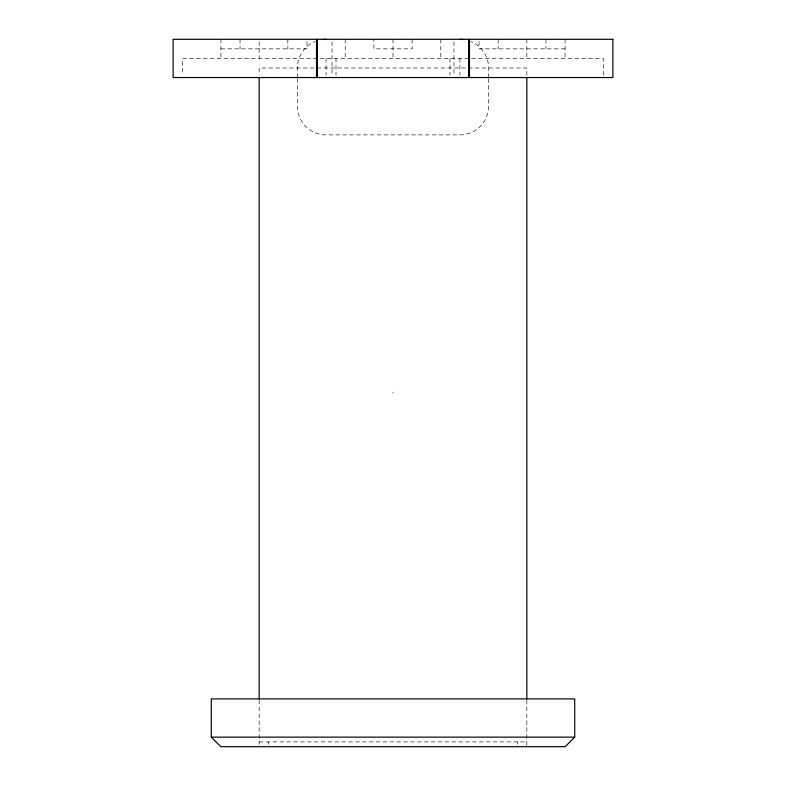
<?xml version="1.0" encoding="UTF-8"?>
<svg xmlns="http://www.w3.org/2000/svg" width="786" height="786" viewBox="0 0 786 786"><rect width="100%" height="100%" fill="white"/><g stroke="black" fill="none" stroke-linecap="round" stroke-linejoin="round"><path stroke-width="0.59" stroke-dasharray="3.93 2.95" d="M220.925 48.86L306.962 48.86L306.962 39.3M565.075 48.86L479.038 48.86L479.038 39.3M259.164 741.925L526.836 741.925M603.304 75.151L603.304 58.419L182.696 58.419L182.696 75.151M565.075 39.3L565.075 58.419M545.956 39.3L545.956 48.86M526.836 39.3L526.836 58.419M526.836 75.348L526.836 67.979L259.164 67.979L259.164 75.348M526.836 700.1L526.836 746.7M517.257 741.925L517.257 744.313M498.157 39.3L498.157 48.86M488.597 77.539L488.597 67.979A28.679 28.679 0 0 0 470.893 41.481M488.597 78.738L488.597 106.218A28.679 28.679 0 0 1 459.918 134.897L326.082 134.897A28.679 28.679 0 0 1 297.403 106.218L297.403 78.738M459.918 58.419L459.918 75.151M453.954 41.687L453.954 75.151M449.995 58.419L449.995 75.151M440.799 39.3L440.799 58.419M412.119 39.3L412.119 48.86L373.881 48.86L373.881 39.3M393 39.3L393 58.419M393 392.047L393 393M345.201 39.3L345.201 58.419M336.005 58.419L336.005 75.151M332.046 41.687L332.046 75.151M326.082 58.419L326.082 75.151M297.403 77.539L297.403 67.979A28.679 28.679 0 0 1 315.107 41.481M287.843 39.3L287.843 48.86M268.743 741.925L268.743 744.313M259.164 41.687L259.164 58.419M259.164 700.1L259.164 744.313M240.044 39.3L240.044 48.86M220.925 39.3L220.925 58.419"/><path stroke-width="1.18" d="M574.704 737.14L565.134 746.7L220.866 746.7L211.296 737.14L211.296 698.901L574.704 698.901L574.704 737.14L211.296 737.14M526.836 77.794L526.836 698.901M469.478 39.3L469.478 77.539M468.613 39.3L468.613 77.539M317.387 39.3L317.387 77.539M316.522 39.3L316.522 77.539M259.164 77.794L259.164 698.901M459.918 39.3A28.679 28.679 0 0 1 463.661 39.546M322.339 39.546A28.679 28.679 0 0 1 326.082 39.3M612.864 39.3L173.136 39.3L173.136 77.539L612.864 77.539L612.864 39.3"/></g></svg>
